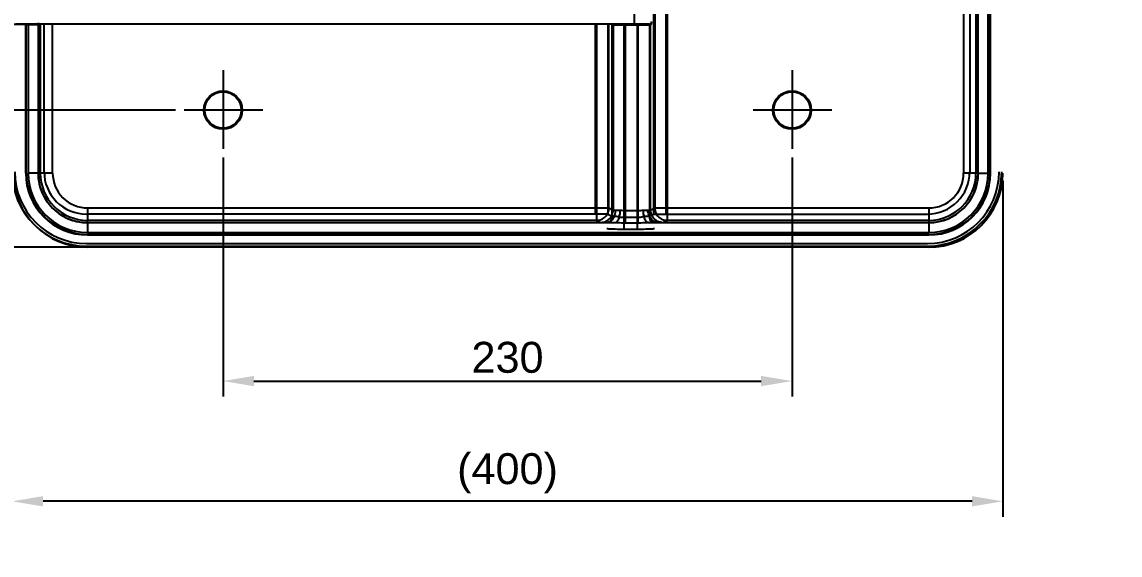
# Model space of a CAD drawing. Header units: millimetres. Extents: x 1236 to 1656, y -100 to 494.
# Drawn here: x 1304.9 to 1393.7, y 49 to 92.1 of the extents above; entities that cross this region are included whole.
import ezdxf

# ---------------------------------------------------------------- set-up
doc = ezdxf.new("R2010")
doc.units = ezdxf.units.MM
doc.header["$LTSCALE"] = 0.1
doc.linetypes.add('CENTERX2', pattern=[101.6, 63.5, -12.7, 12.7, -12.7])
doc.layers.add('CENTER', color=1, linetype='CENTERX2')
doc.layers.add('DIM', color=3, linetype='Continuous')
doc.styles.get("Standard").update_dxf_attribs({"font": 'arial.ttf'})
doc.dimstyles.new('ISO-25', dxfattribs={"dimtxt": 2.5, "dimasz": 2.5, "dimexe": 1.25, "dimexo": 0.625, "dimtad": 1, "dimlfac": 5, "dimtxsty": 'Standard', "dimcen": 2.5, "dimadec": 0, "dimazin": 0, "dimtfac": 1, "dimtmove": 0, "dimatfit": 3, "dimfxl": 0, "dimarcsym": 0})

# ---------------------------------------------------------------- blocks, each defined once
blk = doc.blocks.new('*D51')
at = {"layer": 'Defpoints', "color": 0}
for p in [(1362.478, 151.638), (1417.681, -43.83), (1432.669, -43.83)]:
    blk.add_point(p, dxfattribs=at)
at = {"layer": 'DIM', "color": 0, "lineweight": -2}
for p, q in [((1363.103, 151.638), (1418.931, 151.638)), ((1417.681, 149.138), (1417.681, -41.33)), ((1432.044, -43.83), (1416.431, -43.83))]:
    blk.add_line(p, q, dxfattribs=at)
at = {"layer": 'DIM', "color": 0}
for points in [[(1417.264, 149.138), (1418.097, 149.138), (1417.681, 151.638)], [(1417.264, -41.33), (1418.097, -41.33), (1417.681, -43.83)]]:
    blk.add_solid(points, dxfattribs=at)
at = {"layer": 'DIM', "color": 0, "insert": (1415.779, 53.904), "char_height": 2.5, "attachment_point": 5, "rotation": 90}
blk.add_mtext('977.5', dxfattribs=at)
blk = doc.blocks.new('*D55')
at = {"layer": 'Defpoints', "color": 0}
for p in [(1380.197, 411.53), (1432.669, -43.83), (1441.94, -43.83)]:
    blk.add_point(p, dxfattribs=at)
at = {"layer": 'DIM', "color": 0, "lineweight": -2}
for p, q in [((1380.822, 411.53), (1443.19, 411.53)), ((1441.94, 409.03), (1441.94, -41.33)), ((1433.294, -43.83), (1443.19, -43.83))]:
    blk.add_line(p, q, dxfattribs=at)
at = {"layer": 'DIM', "color": 0}
for points in [[(1441.523, 409.03), (1442.357, 409.03), (1441.94, 411.53)], [(1441.523, -41.33), (1442.357, -41.33), (1441.94, -43.83)]]:
    blk.add_solid(points, dxfattribs=at)
at = {"layer": 'DIM', "color": 0, "insert": (1439.676, 183.85), "char_height": 2.5, "attachment_point": 5, "rotation": 90}
blk.add_mtext('(2280)', dxfattribs=at)
blk = doc.blocks.new('*D83')
at = {"layer": 'Defpoints', "color": 0}
for p in [(1321.146, 81.765), (1367.147, 81.765), (1367.147, 63.063)]:
    blk.add_point(p, dxfattribs=at)
at = {"layer": 'DIM', "color": 0, "lineweight": -2}
for p, q in [((1321.146, 81.14), (1321.146, 61.813)), ((1367.147, 81.14), (1367.147, 61.813)), ((1323.646, 63.063), (1364.647, 63.063))]:
    blk.add_line(p, q, dxfattribs=at)
at = {"layer": 'DIM', "color": 0}
for points in [[(1323.646, 63.479), (1323.646, 62.646), (1321.146, 63.063)], [(1364.647, 63.479), (1364.647, 62.646), (1367.147, 63.063)]]:
    blk.add_solid(points, dxfattribs=at)
at = {"layer": 'DIM', "color": 0, "insert": (1344.147, 64.965), "char_height": 2.5, "attachment_point": 5}
blk.add_mtext('230', dxfattribs=at)
blk = doc.blocks.new('*D84')
at = {"layer": 'Defpoints', "color": 0}
for p in [(1317.932, 128.98), (1297.658, 84.979), (1317.932, 84.979)]:
    blk.add_point(p, dxfattribs=at)
at = {"layer": 'DIM', "color": 0, "lineweight": -2}
for p, q in [((1317.307, 128.98), (1296.408, 128.98)), ((1297.658, 126.48), (1297.658, 87.479)), ((1317.307, 84.979), (1296.408, 84.979))]:
    blk.add_line(p, q, dxfattribs=at)
at = {"layer": 'DIM', "color": 0}
for points in [[(1297.241, 126.48), (1298.074, 126.48), (1297.658, 128.98)], [(1297.241, 87.479), (1298.074, 87.479), (1297.658, 84.979)]]:
    blk.add_solid(points, dxfattribs=at)
at = {"layer": 'DIM', "color": 0, "insert": (1295.756, 106.98), "char_height": 2.5, "attachment_point": 5, "rotation": 90}
blk.add_mtext('220', dxfattribs=at)
blk = doc.blocks.new('*D85')
at = {"layer": 'Defpoints', "color": 0}
for p in [(1304.096, 79.979), (1384.197, 79.88), (1304.096, 53.338)]:
    blk.add_point(p, dxfattribs=at)
at = {"layer": 'DIM', "color": 0, "lineweight": -2}
for p, q in [((1304.096, 79.354), (1304.096, 52.088)), ((1384.197, 79.255), (1384.197, 52.088)), ((1381.697, 53.338), (1306.596, 53.338))]:
    blk.add_line(p, q, dxfattribs=at)
at = {"layer": 'DIM', "color": 0}
for points in [[(1306.596, 53.754), (1306.596, 52.921), (1304.096, 53.338)], [(1381.697, 53.754), (1381.697, 52.921), (1384.197, 53.338)]]:
    blk.add_solid(points, dxfattribs=at)
at = {"layer": 'DIM', "color": 0, "insert": (1344.147, 55.602), "char_height": 2.5, "attachment_point": 5}
blk.add_mtext('(400)', dxfattribs=at)
blk = doc.blocks.new('*D86')
at = {"layer": 'Defpoints', "color": 0}
for p in [(1310.096, 139.98), (1288.556, 73.879), (1310.196, 73.879)]:
    blk.add_point(p, dxfattribs=at)
at = {"layer": 'DIM', "color": 0, "lineweight": -2}
for p, q in [((1309.471, 139.98), (1287.306, 139.98)), ((1288.556, 137.48), (1288.556, 76.379)), ((1309.571, 73.879), (1287.306, 73.879))]:
    blk.add_line(p, q, dxfattribs=at)
at = {"layer": 'DIM', "color": 0}
for points in [[(1288.139, 137.48), (1288.973, 137.48), (1288.556, 139.98)], [(1288.139, 76.379), (1288.973, 76.379), (1288.556, 73.879)]]:
    blk.add_solid(points, dxfattribs=at)
at = {"layer": 'DIM', "color": 0, "insert": (1286.292, 106.93), "char_height": 2.5, "attachment_point": 5, "rotation": 90}
blk.add_mtext('(330)', dxfattribs=at)
blk = doc.blocks.new('*D82')
at = {"layer": 'Defpoints', "color": 0}
for p in [(1309.548, 73.879), (1288.556, -43.83), (1417.681, -43.83)]:
    blk.add_point(p, dxfattribs=at)
at = {"layer": 'DIM', "color": 0, "lineweight": -2}
for p, q in [((1308.923, 73.879), (1287.306, 73.879)), ((1288.556, 71.379), (1288.556, -41.33)), ((1417.056, -43.83), (1287.306, -43.83))]:
    blk.add_line(p, q, dxfattribs=at)
at = {"layer": 'DIM', "color": 0}
for points in [[(1288.139, 71.379), (1288.973, 71.379), (1288.556, 73.879)], [(1288.139, -41.33), (1288.973, -41.33), (1288.556, -43.83)]]:
    blk.add_solid(points, dxfattribs=at)
at = {"layer": 'DIM', "color": 0, "insert": (1286.292, 15.025), "char_height": 2.5, "attachment_point": 5, "rotation": 90}
blk.add_mtext('(588)', dxfattribs=at)

msp = doc.modelspace()

# ---------------------------------------------------------------- linework, layer by layer
for p, q in [((1383.0027, 79.8796), (1383.0027, 133.8807)), ((1383.154, 79.8796), (1383.154, 133.8807)), ((1383.1979, 79.8796), (1383.1979, 133.8807)), ((1356.9496, 100.0268), (1356.9496, 76.5686)), ((1357.0496, 99.9271), (1357.0496, 76.0576)), ((1381.0193, 99.9271), (1381.0193, 79.8796)), ((1381.5079, 100.0268), (1381.5079, 79.9793)), ((1382.2027, 79.8796), (1382.2027, 100.1981)), ((1355.9497, 99.0269), (1355.9497, 76.5686)), ((1356.0497, 98.9272), (1356.0497, 77.0576)), ((1382.0193, 98.9272), (1382.0193, 79.8796)), ((1354.4015, 91.9296), (1354.4015, 97.8897)), ((1305.1953, 91.8834), (1304.1958, 91.8834)), ((1355.6016, 91.9296), (1304.3958, 91.9296)), ((1305.2215, 91.9096), (1305.1953, 91.8834)), ((1305.1953, 79.8796), (1305.1953, 91.8834)), ((1305.2392, 79.8796), (1305.2352, 91.8834)), ((1305.2352, 91.8834), (1305.3906, 91.8834)), ((1305.2396, 91.8877), (1305.2396, 91.9277)), ((1305.2396, 91.8877), (1305.4631, 91.8877)), ((1305.3906, 91.8834), (1305.3906, 79.8796)), ((1305.4631, 91.8877), (1305.4631, 91.9296)), ((1305.5211, 91.9096), (1305.5958, 91.9096)), ((1305.5958, 91.9096), (1305.7958, 91.9096)), ((1305.7958, 91.9096), (1306.1958, 91.9097)), ((1306.1906, 91.8903), (1306.1906, 79.8796)), ((1306.1958, 92.0293), (1306.1958, 91.9296)), ((1306.374, 91.9296), (1306.374, 79.8796)), ((1306.6853, 79.9793), (1306.6853, 91.9296)), ((1307.3739, 79.8796), (1307.3739, 91.9296)), ((1351.244, 91.9296), (1351.244, 76.5686)), ((1351.344, 91.9296), (1351.344, 76.0576)), ((1352.2439, 91.9296), (1352.2439, 76.5686)), ((1352.3439, 77.0576), (1352.3439, 91.9296)), ((1352.5796, 91.9296), (1352.5796, 76.4007)), ((1352.6796, 91.8749), (1352.6796, 76.8897)), ((1353.5795, 75.3432), (1353.5795, 91.9296)), ((1353.6795, 75.8693), (1353.6795, 91.8663)), ((1353.6795, 91.8663), (1354.7141, 91.8663)), ((1354.1968, 91.9296), (1354.1968, 91.9096)), ((1354.6141, 91.9296), (1354.6141, 75.3432)), ((1354.7141, 75.8693), (1354.7141, 91.8663)), ((1355.614, 91.9296), (1355.614, 76.4007)), ((1355.6836, 91.9097), (1355.7836, 91.9097)), ((1355.714, 91.8749), (1355.7836, 91.9097)), ((1355.714, 76.8897), (1355.714, 91.8749)), ((1305.2392, 79.9793), (1305.1502, 79.9793)), ((1383.154, 79.9793), (1383.1859, 79.9793)), ((1305.1953, 79.8796), (1305.2392, 79.8796)), ((1306.1906, 79.8796), (1305.3906, 79.8796)), ((1306.1958, 79.8796), (1306.374, 79.8796)), ((1307.3739, 79.8796), (1306.374, 79.8796)), ((1382.1974, 79.8796), (1381.0193, 79.8796)), ((1382.2027, 79.8796), (1383.0027, 79.8796)), ((1383.1979, 79.8796), (1383.154, 79.8796)), ((1352.2439, 76.5686), (1310.0959, 76.5686)), ((1310.1959, 77.0576), (1310.1959, 76.0576)), ((1310.1959, 77.0576), (1352.3439, 77.0576)), ((1352.2439, 76.5686), (1352.5796, 76.4007)), ((1352.3439, 77.0576), (1352.6796, 76.8897)), ((1352.882, 76.8795), (1352.893, 76.8793)), ((1353.6795, 76.8631), (1354.7141, 76.8631)), ((1355.5006, 76.8793), (1355.5116, 76.8795)), ((1355.614, 76.4007), (1355.9497, 76.5686)), ((1355.714, 76.8897), (1356.0497, 77.0576)), ((1355.9497, 76.5686), (1378.0973, 76.5686)), ((1356.0497, 77.0576), (1378.1973, 77.0576)), ((1378.1973, 77.0576), (1378.1973, 75.8795)), ((1310.1959, 75.8795), (1310.1959, 76.0576)), ((1351.344, 76.0576), (1310.1959, 76.0576)), ((1310.1959, 75.8742), (1310.1959, 75.0742)), ((1310.1959, 75.8742), (1352.8409, 75.8742)), ((1351.344, 76.0576), (1351.6798, 75.8897)), ((1353.5795, 76.3053), (1354.6141, 76.3053)), ((1353.6795, 75.8693), (1354.7141, 75.8693)), ((1355.5527, 75.8742), (1378.1973, 75.8742)), ((1356.7139, 75.8897), (1357.0496, 76.0576)), ((1378.1973, 76.0576), (1357.0496, 76.0576)), ((1378.1973, 75.8742), (1378.1973, 75.0742)), ((1310.0959, 74.9296), (1310.0959, 74.8907)), ((1310.1959, 75.0742), (1378.1973, 75.0742)), ((1310.1959, 74.879), (1310.1959, 74.9229)), ((1378.1973, 74.9229), (1310.1959, 74.9229)), ((1310.1959, 74.879), (1378.1973, 74.879)), ((1337.1965, 74.8943), (1337.1394, 74.9229)), ((1351.1967, 74.8943), (1337.1965, 74.8943)), ((1351.2538, 74.9229), (1351.1967, 74.8943)), ((1353.5795, 75.3432), (1354.6141, 75.3432)), ((1378.0973, 74.9229), (1378.0973, 74.8907)), ((1378.1973, 74.879), (1378.1973, 74.9229)), ((1310.0959, 74.1887), (1378.0973, 74.1887)), ((1310.0959, 73.9791), (1378.0973, 73.9791)), ((1378.1973, 73.8795), (1310.1959, 73.8795))]:
    msp.add_line(p, q)
for centre, radius in [((1321.1461, 84.9794), 1.5516), ((1321.1461, 84.9794), 1.48), ((1367.1471, 84.9794), 1.5516), ((1367.1471, 84.9794), 1.48)]:
    msp.add_circle(centre, radius)
for centre, radius, start, end in [((1355.6016, 92.1296), 0.2, 270, 0), ((1310.0959, 79.9793), 6.0001, 180, 270), ((1310.0959, 79.9793), 5.7906, 180, 270), ((1310.0959, 79.9793), 3.4107, 180, 270.000003), ((1378.0973, 79.9793), 6.0001, 270, 360), ((1378.0973, 79.9793), 5.7906, 270, 0), ((1378.0973, 79.9793), 3.4107, 270, 0.000003), ((1310.1959, 79.8796), 6.0001, 180, 270), ((1310.1959, 79.8796), 5.0006, 180, 270), ((1310.1959, 79.8796), 4.9567, 179.999977, 269.999977), ((1310.1959, 79.8796), 4.8054, 180, 270), ((1310.1959, 79.8796), 4.0054, 180, 270), ((1310.1959, 79.8796), 4.0003, 180, 270), ((1310.1917, 79.8786), 3.9958, 179.986171, 205.549892), ((1310.1959, 79.8796), 3.822, 179.999995, 270.000009), ((1310.1959, 79.8796), 2.822, 180, 270.000011), ((1378.1973, 79.8796), 6.0001, 270, 360), ((1378.1973, 79.8796), 5.0006, 270, 0), ((1378.1973, 79.8796), 4.9567, 269.999977, 359.999977), ((1378.1973, 79.8796), 4.8054, 270, 0), ((1378.1973, 79.8796), 4.0054, 270, 0), ((1378.1973, 79.8796), 4.0003, 270, 0), ((1378.1973, 79.8796), 4.0001, 270, 0), ((1378.1973, 79.8796), 3.822, 270, 360), ((1378.1973, 79.8796), 2.822, 270, 360), ((1310.1961, 79.8797), 4.0003, 205.537169, 244.463124), ((1310.1959, 79.8796), 4.0001, 205.536072, 244.464221), ((1351.579, 76.401), 1.0007, 328.123348, 359.983413), ((1356.6147, 76.401), 1.0007, 180.016586, 211.876651), ((1310.195, 79.8753), 3.9958, 244.450401, 270.01383), ((1351.6792, 76.8905), 1.0008, 270.034476, 279.025479), ((1356.7145, 76.8905), 1.0008, 260.974533, 269.965524)]:
    msp.add_arc(centre, radius, start, end)
for centre, major_axis, ratio, start_param, end_param in [((1305.3906, 91.8904), (0.8, 0), 0.0087269, 4.712389, 6.2744587), ((1353.6795, 91.875), (1, 0), 0.0087269, -3.1241394, -1.5707963), ((1354.7141, 91.875), (1, 0), 0.0087269, -1.5707963, -0.0174533), ((1355.7834, 92.9496), (0, -1.04), 0.0174551, 6.291912, 6.8510088)]:
    msp.add_ellipse(centre, major_axis=major_axis, ratio=ratio, start_param=start_param, end_param=end_param)
for points, knots in [([(1306.2112, 91.9233), (1306.2111, 91.92), (1306.2102, 91.9159), (1306.2108, 91.9105), (1306.2099, 91.9096)], [0, 0, 0, 0, 0.7216253, 1, 1, 1, 1]), ([(1351.344, 76.0576), (1351.4741, 76.0576), (1351.737, 76.1097), (1352.0692, 76.3323), (1352.2918, 76.6646), (1352.3439, 76.9275), (1352.3439, 77.0576)], [0, 0, 0, 0, 0.2500128, 0.4999815, 0.7499609, 1, 1, 1, 1]), ([(1351.8362, 75.9021), (1351.9519, 75.9205), (1352.179, 75.999), (1352.4559, 76.2269), (1352.6376, 76.5361), (1352.6796, 76.7725), (1352.6796, 76.8897)], [0, 0, 0, 0, 0.2501123, 0.5000574, 0.7500051, 1, 1, 1, 1]), ([(1352.0795, 75.8795), (1352.1846, 75.8795), (1352.4054, 75.9366), (1352.6693, 76.1668), (1352.8404, 76.4966), (1352.8795, 76.7503), (1352.8795, 76.8795)], [0, 0, 0, 0, 0.2239249, 0.4639036, 0.7249472, 1, 1, 1, 1]), ([(1352.1049, 75.8793), (1352.2083, 75.88), (1352.4256, 75.9388), (1352.6842, 76.1694), (1352.8525, 76.498), (1352.8916, 76.7505), (1352.8922, 76.8793)], [0, 0, 0, 0, 0.2219965, 0.4615826, 0.7235309, 1, 1, 1, 1]), ([(1352.5796, 76.4007), (1352.5812, 76.3992), (1352.5895, 76.3991), (1352.6042, 76.3967), (1352.6292, 76.3957), (1352.6624, 76.394), (1352.7044, 76.3926), (1352.7761, 76.3905), (1352.8339, 76.3894), (1352.8749, 76.3887)], [0, 0, 0, 0, 0.0221343, 0.0750211, 0.1585361, 0.2719044, 0.4141461, 0.5840513, 1, 1, 1, 1]), ([(1352.6796, 76.8897), (1352.6807, 76.8886), (1352.6864, 76.8883), (1352.6966, 76.8865), (1352.7136, 76.8855), (1352.7476, 76.8835), (1352.8045, 76.8815), (1352.8538, 76.8802), (1352.882, 76.8795)], [0, 0, 0, 0, 0.0230899, 0.0759993, 0.1588027, 0.271131, 0.5820597, 1, 1, 1, 1]), ([(1352.8409, 75.8742), (1352.8689, 75.8747), (1352.9294, 75.8915), (1353.0089, 75.9542), (1353.0801, 76.0497), (1353.1679, 76.2278), (1353.2402, 76.5071), (1353.2598, 76.7467), (1353.2602, 76.8742)], [0, 0, 0, 0, 0.072512, 0.1567005, 0.2583914, 0.3791068, 0.6695215, 1, 1, 1, 1]), ([(1352.8749, 76.3887), (1352.9257, 76.3878), (1353.0341, 76.3727), (1353.2661, 76.3282), (1353.4517, 76.3053), (1353.5795, 76.3053)], [0, 0, 0, 0, 0.2149594, 0.4600611, 1, 1, 1, 1]), ([(1352.893, 76.8793), (1352.9191, 76.8787), (1353.0415, 76.8763), (1353.1639, 76.875), (1353.2602, 76.8742)], [0, 0, 0, 0, 0.2130748, 1, 1, 1, 1]), ([(1353.2602, 76.8742), (1353.3284, 76.8736), (1353.4681, 76.8668), (1353.6079, 76.8631), (1353.6795, 76.8631)], [0, 0, 0, 0, 0.4881134, 1, 1, 1, 1]), ([(1354.6141, 76.3053), (1354.7419, 76.3053), (1354.9275, 76.3282), (1355.1595, 76.3727), (1355.2679, 76.3878), (1355.3187, 76.3887)], [0, 0, 0, 0, 0.5398118, 0.7849595, 1, 1, 1, 1]), ([(1354.7141, 76.8631), (1354.7857, 76.8631), (1354.9255, 76.8668), (1355.0652, 76.8736), (1355.1334, 76.8742)], [0, 0, 0, 0, 0.5119475, 1, 1, 1, 1]), ([(1355.1334, 76.8742), (1355.1681, 76.8745), (1355.2905, 76.8756), (1355.4129, 76.8773), (1355.5006, 76.8793)], [0, 0, 0, 0, 0.2833137, 1, 1, 1, 1]), ([(1355.5527, 75.8742), (1355.5248, 75.8747), (1355.4642, 75.8915), (1355.3847, 75.9542), (1355.3135, 76.0497), (1355.2257, 76.2278), (1355.1534, 76.5071), (1355.1338, 76.7467), (1355.1334, 76.8742)], [0, 0, 0, 0, 0.072516, 0.1567064, 0.2583975, 0.3791122, 0.6695241, 1, 1, 1, 1]), ([(1355.3187, 76.3887), (1355.3597, 76.3894), (1355.4175, 76.3905), (1355.4892, 76.3926), (1355.5311, 76.394), (1355.5644, 76.3957), (1355.5894, 76.3967), (1355.6041, 76.3991), (1355.6124, 76.3992), (1355.614, 76.4007)], [0, 0, 0, 0, 0.415835, 0.5856772, 0.7279328, 0.8413527, 0.9249124, 0.9778376, 1, 1, 1, 1]), ([(1356.2819, 75.8793), (1356.1791, 75.8807), (1355.9632, 75.9408), (1355.7066, 76.1715), (1355.5389, 76.4991), (1355.4991, 76.7508), (1355.498, 76.8792)], [0, 0, 0, 0, 0.2214534, 0.4611308, 0.7233826, 1, 1, 1, 1]), ([(1356.3076, 75.8795), (1356.203, 75.8802), (1355.9837, 75.9386), (1355.7217, 76.1689), (1355.5511, 76.4977), (1355.5114, 76.7507), (1355.5108, 76.8795)], [0, 0, 0, 0, 0.2233874, 0.4634507, 0.7247968, 1, 1, 1, 1]), ([(1355.5116, 76.8795), (1355.5399, 76.8802), (1355.5891, 76.8815), (1355.646, 76.8835), (1355.68, 76.8855), (1355.697, 76.8865), (1355.7072, 76.8883), (1355.7129, 76.8886), (1355.714, 76.8897)], [0, 0, 0, 0, 0.4180885, 0.7286486, 0.8410717, 0.923946, 0.9768959, 1, 1, 1, 1]), ([(1356.5575, 75.9021), (1356.4417, 75.9205), (1356.2147, 75.999), (1355.9377, 76.2269), (1355.756, 76.5361), (1355.714, 76.7725), (1355.714, 76.8897)], [0, 0, 0, 0, 0.2501123, 0.5000574, 0.7500051, 1, 1, 1, 1]), ([(1356.0497, 77.0576), (1356.0498, 76.9275), (1356.1018, 76.6646), (1356.3244, 76.3323), (1356.6566, 76.1097), (1356.9196, 76.0576), (1357.0496, 76.0576)], [0, 0, 0, 0, 0.2500459, 0.5000303, 0.7500048, 1, 1, 1, 1]), ([(1352.8409, 75.8742), (1352.9102, 75.8741), (1353.1897, 75.8721), (1353.4692, 75.8693), (1353.6795, 75.8693)], [0, 0, 0, 0, 0.2477848, 1, 1, 1, 1]), ([(1354.7141, 75.8693), (1354.7844, 75.8693), (1355.064, 75.8699), (1355.3435, 75.8738), (1355.5527, 75.8742)], [0, 0, 0, 0, 0.2515239, 1, 1, 1, 1]), ([(1352.1703, 75.3887), (1352.2816, 75.3882), (1352.5101, 75.3789), (1352.9794, 75.3544), (1353.338, 75.3432), (1353.5795, 75.3432)], [0, 0, 0, 0, 0.2369752, 0.4862033, 1, 1, 1, 1]), ([(1354.6141, 75.3432), (1354.8556, 75.3432), (1355.2142, 75.3544), (1355.6835, 75.3789), (1355.912, 75.3882), (1356.0234, 75.3887)], [0, 0, 0, 0, 0.5137516, 0.7629879, 1, 1, 1, 1])]:
    msp.add_open_spline(points, degree=3, knots=knots)
at = {"layer": 'CENTER'}
for p, q in [((1321.1461, 88.1933), (1321.1461, 81.7654)), ((1367.1471, 88.1933), (1367.1471, 81.7654)), ((1324.3601, 84.9794), (1317.9322, 84.9794)), ((1370.361, 84.9794), (1363.9331, 84.9794))]:
    msp.add_line(p, q, dxfattribs=at)

# ---------------------------------------------------------------- dimensions: what is measured, and where the dimension line sits
at = {"layer": 'DIM'}
for base, p1, p2, text, picture, middle in [((1441.94, -43.8302), (1380.1973, 411.5298), (1432.6691, -43.8302), '(2280)', '*D55', (1439.6762, 183.8498)), ((1288.5558, 73.8795), (1310.0959, 139.9805), (1310.1959, 73.8795), '(330)', '*D86', (1286.292, 106.93)), ((1297.6576, 84.9794), (1317.9322, 128.9802), (1317.9322, 84.9794), '220', '*D84', (1295.7562, 106.9798)), ((1288.5558, -43.8302), (1309.548, 73.8795), (1417.6807, -43.8302), '(588)', '*D82', (1286.292, 15.0246))]:
    dim = msp.add_linear_dim(base=base, p1=p1, p2=p2, angle=90, text=text, dimstyle='ISO-25', dxfattribs=at)
    dim.commit()
    dim.dimension.update_dxf_attribs({"geometry": picture, "text_midpoint": middle})
dim = msp.add_linear_dim(base=(1417.6807, -43.8302), p1=(1362.4781, 151.6375), p2=(1432.6691, -43.8302), angle=90, text='977.5', dimstyle='ISO-25', dxfattribs=at)
dim.commit()
dim.dimension.update_dxf_attribs({"geometry": '*D51', "text_midpoint": (1417.6807, 53.9036), "dimtype": 160})
for base, p1, p2, text, picture, middle in [((1367.1471, 63.0625), (1321.1461, 81.7654), (1367.1471, 81.7654), '230', '*D83', (1344.1466, 64.9648)), ((1304.0958, 53.3378), (1384.1974, 79.8796), (1304.0958, 79.9793), '(400)', '*D85', (1344.1466, 55.6016))]:
    dim = msp.add_linear_dim(base=base, p1=p1, p2=p2, text=text, dimstyle='ISO-25', dxfattribs=at)
    dim.commit()
    dim.dimension.update_dxf_attribs({"geometry": picture, "text_midpoint": middle})

doc.saveas('drawing.dxf')
